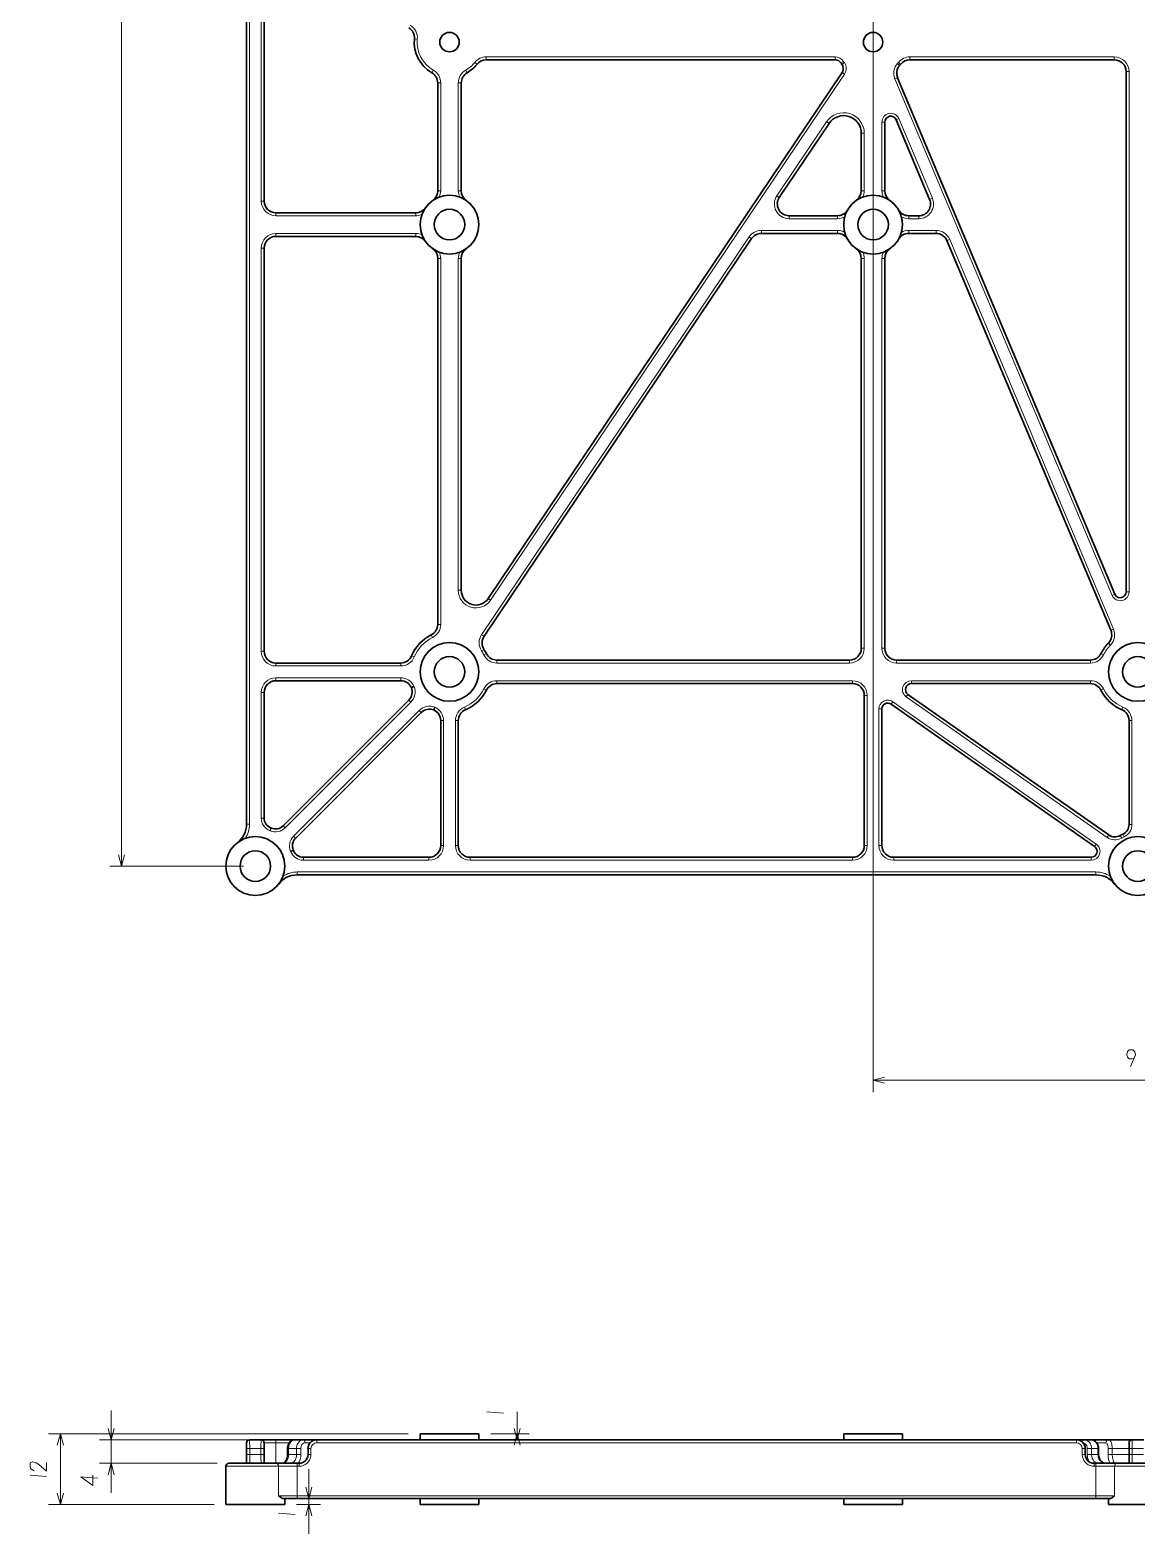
# Model space of a CAD drawing. Extents: x 297 to 1016, y 71 to 742.
# Drawn here: x 296.6 to 484.7, y 79.6 to 335.2 of the extents above; entities that cross this region are included whole.
import ezdxf

# ---------------------------------------------------------------- set-up
doc = ezdxf.new("R2010")
doc.units = 0

msp = doc.modelspace()

# ---------------------------------------------------------------- linework, layer by layer
at = {"color": 7, "lineweight": 13}
for p, q in [((312.11, 193.12), (312.11, 513.12)), ((439.85, 402.12), (439.85, 154.73)), ((333.85, 200.25), (333.85, 346)), ((335.85, 347.06), (335.85, 306.12)), ((433.4, 330.62), (374.1, 330.62)), ((480.85, 330.62), (446.1, 330.62)), ((374.84, 238.3), (435, 327.7)), ((483.35, 239.71), (483.35, 328.12)), ((443.56, 326.88), (480.47, 239.12)), ((338.35, 303.62), (362.11, 303.62)), ((362.11, 300.62), (338.35, 300.62)), ((418.78, 300.02), (373.31, 232.44)), ((480.72, 233.38), (452.87, 299.59)), ((335.85, 298.12), (335.85, 229.62)), ((366.35, 234.19), (366.35, 296.38)), ((369.35, 296.38), (369.35, 239.98)), ((438.35, 230.12), (438.35, 296.38)), ((441.35, 296.38), (441.35, 230.12)), ((375.91, 227.62), (435.85, 227.62)), ((443.85, 227.62), (476.79, 227.62)), ((338.35, 227.12), (359.56, 227.12)), ((359.56, 225.12), (338.35, 225.12)), ((335.85, 222.62), (335.85, 201.28)), ((436.35, 224.62), (375.91, 224.62)), ((476.79, 224.62), (446.35, 224.62)), ((339.91, 199.6), (361.28, 220.97)), ((438.85, 196.62), (438.85, 222.12)), ((440.85, 219.82), (440.85, 196.62)), ((477.78, 196.85), (443.21, 221.05)), ((445.49, 221.89), (479.64, 198)), ((362.7, 219.55), (341.33, 198.19)), ((366.85, 196.62), (366.85, 217.83)), ((368.85, 217.83), (368.85, 196.62)), ((332.85, 193.12), (310.11, 193.12)), ((477.73, 192.12), (341.98, 192.12)), ((343.01, 194.12), (364.35, 194.12)), ((371.35, 194.12), (436.35, 194.12)), ((443.35, 194.12), (476.92, 194.12)), ((439.85, 156.73), (529.85, 156.73)), ((360.85, 96.64), (299.71, 96.64)), ((343.3, 95.64), (308.36, 95.64)), ((474.4, 95.14), (345.3, 95.14)), ((327.85, 84.64), (299.71, 84.64)), ((341.98, 86.14), (477.73, 86.14))]:
    msp.add_line(p, q, dxfattribs=at)
at = {"color": 7, "lineweight": 35}
for p, q in [((333.35, 346), (333.35, 200.25)), ((336.35, 306.12), (336.35, 347.06)), ((374.1, 330.12), (433.4, 330.12)), ((446.1, 330.12), (480.85, 330.12)), ((434.58, 327.98), (374.43, 238.58)), ((482.85, 328.12), (482.85, 239.71)), ((480.93, 239.32), (444.02, 327.07)), ((362.11, 304.12), (338.35, 304.12)), ((338.35, 300.12), (362.11, 300.12)), ((373.73, 232.17), (419.2, 299.74)), ((452.41, 299.4), (480.25, 233.19)), ((336.35, 229.62), (336.35, 298.12)), ((365.85, 296.38), (365.85, 234.19)), ((369.85, 239.98), (369.85, 296.38)), ((437.85, 296.38), (437.85, 230.12)), ((441.85, 230.12), (441.85, 296.38)), ((359.56, 227.62), (338.35, 227.62)), ((435.85, 228.12), (375.91, 228.12)), ((476.79, 228.12), (443.85, 228.12)), ((336.35, 201.28), (336.35, 222.62)), ((338.35, 224.62), (359.56, 224.62)), ((375.91, 224.12), (436.35, 224.12)), ((446.35, 224.12), (476.79, 224.12)), ((360.93, 221.32), (339.56, 199.95)), ((438.35, 222.12), (438.35, 196.62)), ((441.35, 196.62), (441.35, 219.82)), ((442.93, 220.64), (477.49, 196.44)), ((479.92, 198.41), (445.78, 222.3)), ((341.68, 197.83), (363.05, 219.2)), ((366.35, 217.83), (366.35, 196.62)), ((369.35, 196.62), (369.35, 217.83)), ((364.35, 194.62), (343.01, 194.62)), ((436.35, 194.62), (371.35, 194.62)), ((476.92, 194.62), (443.35, 194.62)), ((341.98, 191.62), (477.73, 191.62)), ((345.3, 95.64), (474.4, 95.64)), ((477.73, 85.64), (341.98, 85.64))]:
    msp.add_line(p, q, dxfattribs=at)
at = {"color": 7, "lineweight": 13, "ltscale": 0.0125}
for p, q in [((361.88, 333.68), (362.38, 333.63)), ((372.54, 329.37), (372.15, 329.69)), ((374.1, 330.12), (374.1, 330.62)), ((433.4, 330.12), (433.4, 330.62)), ((434.4, 329.58), (434.82, 329.85)), ((444.54, 329.37), (444.15, 329.69)), ((446.1, 330.62), (446.1, 330.12)), ((480.85, 330.62), (480.85, 330.12)), ((364.85, 327.93), (365.1, 328.36)), ((370.85, 327.93), (370.6, 328.36)), ((434.58, 327.98), (435, 327.7)), ((444.36, 329.17), (443.99, 329.5)), ((483.35, 328.12), (482.85, 328.12)), ((365.85, 326.2), (366.35, 326.2)), ((369.85, 326.2), (369.35, 326.2)), ((444.02, 327.07), (443.56, 326.88)), ((431.95, 319.59), (432.36, 319.31)), ((441.35, 319.54), (441.85, 319.54)), ((444.23, 320.12), (443.77, 319.93)), ((438.35, 317.63), (437.85, 317.63)), ((365.85, 307.87), (366.35, 307.87)), ((369.85, 307.87), (369.35, 307.87)), ((423.49, 307.02), (423.91, 306.74)), ((438.35, 307.87), (437.85, 307.87)), ((441.35, 307.87), (441.85, 307.87)), ((336.35, 306.12), (335.85, 306.12)), ((338.35, 304.12), (338.35, 303.62)), ((362.11, 304.12), (362.11, 303.62)), ((449.92, 306.59), (449.46, 306.4)), ((425.57, 303.12), (425.57, 303.62)), ((433.79, 303.12), (433.79, 303.62)), ((445.91, 303.12), (445.91, 303.62)), ((447.62, 303.12), (447.62, 303.62)), ((338.35, 300.12), (338.35, 300.62)), ((362.11, 300.12), (362.11, 300.62)), ((420.86, 300.62), (420.86, 301.12)), ((433.79, 300.62), (433.79, 301.12)), ((445.91, 301.12), (445.91, 300.62)), ((450.56, 301.12), (450.56, 300.62)), ((452.87, 299.59), (452.41, 299.4)), ((336.35, 298.12), (335.85, 298.12)), ((365.85, 296.38), (366.35, 296.38)), ((369.85, 296.38), (369.35, 296.38)), ((437.85, 296.38), (438.35, 296.38)), ((441.35, 296.38), (441.85, 296.38)), ((369.85, 239.98), (369.35, 239.98)), ((480.93, 239.32), (480.47, 239.12)), ((483.35, 239.71), (482.85, 239.71)), ((365.85, 234.19), (366.35, 234.19)), ((480.72, 233.38), (480.25, 233.19)), ((364.74, 232.39), (364.96, 231.95)), ((373.73, 232.17), (373.31, 232.44)), ((437.85, 230.12), (438.35, 230.12)), ((441.35, 230.12), (441.85, 230.12)), ((480.2, 230.66), (479.84, 231.01)), ((336.35, 229.62), (335.85, 229.62)), ((338.35, 227.62), (338.35, 227.12)), ((359.56, 227.62), (359.56, 227.12)), ((375.91, 228.12), (375.91, 227.62)), ((435.85, 228.12), (435.85, 227.62)), ((443.85, 227.62), (443.85, 228.12)), ((476.79, 227.62), (476.79, 228.12)), ((479.03, 229.01), (478.58, 229.23)), ((338.35, 225.12), (338.35, 224.62)), ((359.56, 225.12), (359.56, 224.62)), ((335.85, 222.62), (336.35, 222.62)), ((375.91, 224.12), (375.91, 224.62)), ((436.35, 224.12), (436.35, 224.62)), ((446.35, 224.12), (446.35, 224.62)), ((476.79, 224.12), (476.79, 224.62)), ((478.58, 223.01), (479.03, 223.23)), ((360.93, 221.32), (361.28, 220.97)), ((370.57, 219.67), (370.38, 220.14)), ((438.35, 222.12), (438.85, 222.12)), ((440.85, 219.82), (441.35, 219.82)), ((442.93, 220.64), (443.21, 221.05)), ((445.49, 221.89), (445.78, 222.3)), ((482.13, 219.67), (482.32, 220.14)), ((362.7, 219.55), (363.05, 219.2)), ((366.35, 217.83), (366.85, 217.83)), ((368.85, 217.83), (369.35, 217.83)), ((483.35, 217.83), (483.85, 217.83)), ((333.85, 200.25), (333.35, 200.25)), ((335.85, 201.28), (336.35, 201.28)), ((337.48, 199.61), (337.29, 199.15)), ((337.58, 199.57), (337.39, 199.11)), ((339.56, 199.95), (339.91, 199.6)), ((483.85, 200.19), (483.35, 200.19)), ((341.33, 198.19), (341.68, 197.83)), ((477.49, 196.44), (477.78, 196.85)), ((479.64, 198), (479.92, 198.41)), ((482.1, 197.89), (481.85, 198.32)), ((482.52, 198.11), (482.31, 198.56)), ((340.84, 195.66), (341.3, 195.86)), ((340.88, 195.56), (341.34, 195.75)), ((343.01, 194.12), (343.01, 194.62)), ((364.35, 194.62), (364.35, 194.12)), ((366.35, 196.62), (366.85, 196.62)), ((368.85, 196.62), (369.35, 196.62)), ((371.35, 194.12), (371.35, 194.62)), ((436.35, 194.12), (436.35, 194.62)), ((438.85, 196.62), (438.35, 196.62)), ((440.85, 196.62), (441.35, 196.62)), ((443.35, 194.12), (443.35, 194.62)), ((476.92, 194.62), (476.92, 194.12)), ((341.98, 191.62), (341.98, 192.12)), ((477.73, 191.62), (477.73, 192.12)), ((338.35, 95.14), (338.35, 95.64)), ((345.3, 95.64), (345.3, 95.14)), ((474.4, 95.14), (474.4, 95.64)), ((343.8, 94.14), (344.3, 94.14)), ((343.8, 93.14), (344.3, 93.14)), ((475.9, 94.14), (475.4, 94.14)), ((475.9, 93.14), (475.4, 93.14)), ((341.98, 91.64), (341.98, 91.14)), ((342.28, 91.14), (342.28, 91.64)), ((477.42, 91.14), (477.42, 91.64)), ((477.73, 91.64), (477.73, 91.14)), ((341.98, 86.14), (341.98, 85.64)), ((477.73, 86.14), (477.73, 85.64))]:
    msp.add_line(p, q, dxfattribs=at)
at = {"color": 7, "lineweight": 13, "ltscale": 0.012499}
for p, q in [((434.56, 329.35), (434.97, 329.64)), ((419.2, 299.74), (418.78, 300.02)), ((373.71, 229.95), (373.29, 229.68))]:
    msp.add_line(p, q, dxfattribs=at)
at = {"color": 7, "lineweight": 35, "ltscale": 0.458181}
for p, q in [((365.85, 326.2), (365.85, 307.87)), ((369.85, 307.87), (369.85, 326.2))]:
    msp.add_line(p, q, dxfattribs=at)
at = {"color": 7, "lineweight": 13, "ltscale": 0.458181}
for p, q in [((366.35, 307.87), (366.35, 326.2)), ((369.35, 326.2), (369.35, 307.87))]:
    msp.add_line(p, q, dxfattribs=at)
at = {"color": 7, "lineweight": 13, "ltscale": 0.378685}
msp.add_line((431.95, 319.59), (423.49, 307.02), dxfattribs=at)
at = {"color": 7, "lineweight": 13, "ltscale": 0.291833}
msp.add_line((441.35, 319.54), (441.35, 307.87), dxfattribs=at)
at = {"color": 7, "lineweight": 35, "ltscale": 0.291833}
msp.add_line((441.85, 307.87), (441.85, 319.54), dxfattribs=at)
at = {"color": 7, "lineweight": 35, "ltscale": 0.366953}
msp.add_line((443.77, 319.93), (449.46, 306.4), dxfattribs=at)
at = {"color": 7, "lineweight": 13, "ltscale": 0.366953}
msp.add_line((449.92, 306.59), (444.23, 320.12), dxfattribs=at)
at = {"color": 7, "lineweight": 35, "ltscale": 0.378685}
msp.add_line((423.91, 306.74), (432.36, 319.31), dxfattribs=at)
at = {"color": 7, "lineweight": 35, "ltscale": 0.244108}
msp.add_line((437.85, 317.63), (437.85, 307.87), dxfattribs=at)
at = {"color": 7, "lineweight": 13, "ltscale": 0.244108}
msp.add_line((438.35, 307.87), (438.35, 317.63), dxfattribs=at)
at = {"color": 7, "lineweight": 35, "ltscale": 0.000517273}
for p, q in [((365.85, 311.51), (365.85, 311.53)), ((437.85, 311.51), (437.85, 311.53)), ((358.47, 300.12), (358.44, 300.12)), ((365.85, 235.51), (365.85, 235.53)), ((475.47, 224.12), (475.44, 224.12))]:
    msp.add_line(p, q, dxfattribs=at)
at = {"color": 7, "lineweight": 35, "ltscale": 0.000259401}
for p, q in [((365.85, 311.5), (365.85, 311.51)), ((437.85, 311.5), (437.85, 311.51)), ((358.47, 300.12), (358.46, 300.12)), ((365.85, 235.5), (365.85, 235.51)), ((377.23, 224.12), (377.24, 224.12)), ((475.47, 224.12), (475.46, 224.12))]:
    msp.add_line(p, q, dxfattribs=at)
at = {"color": 7, "lineweight": 35, "ltscale": 0.205598}
msp.add_line((433.79, 303.62), (425.57, 303.62), dxfattribs=at)
at = {"color": 7, "lineweight": 13, "ltscale": 0.205598}
msp.add_line((425.57, 303.12), (433.79, 303.12), dxfattribs=at)
at = {"color": 7, "lineweight": 35, "ltscale": 0.042658}
msp.add_line((447.62, 303.62), (445.91, 303.62), dxfattribs=at)
at = {"color": 7, "lineweight": 13, "ltscale": 0.042658}
msp.add_line((445.91, 303.12), (447.62, 303.12), dxfattribs=at)
at = {"color": 7, "lineweight": 13, "ltscale": 0.323354}
msp.add_line((433.79, 301.12), (420.86, 301.12), dxfattribs=at)
at = {"color": 7, "lineweight": 35, "ltscale": 0.323354}
msp.add_line((420.86, 300.62), (433.79, 300.62), dxfattribs=at)
at = {"color": 7, "lineweight": 35, "ltscale": 0.000551605}
for p, q in [((430.38, 300.62), (430.4, 300.62)), ((483.35, 202.6), (483.35, 202.57)), ((475.38, 191.62), (475.4, 191.62))]:
    msp.add_line(p, q, dxfattribs=at)
at = {"color": 7, "lineweight": 13, "ltscale": 0.116257}
msp.add_line((450.56, 301.12), (445.91, 301.12), dxfattribs=at)
at = {"color": 7, "lineweight": 35, "ltscale": 0.116257}
msp.add_line((445.91, 300.62), (450.56, 300.62), dxfattribs=at)
at = {"color": 7, "lineweight": 35, "ltscale": 0.000543213}
for p, q in [((449.32, 300.62), (449.3, 300.62)), ((344.32, 191.62), (344.3, 191.62))]:
    msp.add_line(p, q, dxfattribs=at)
at = {"color": 7, "lineweight": 35, "ltscale": 0.000260163}
for p, q in [((365.85, 292.74), (365.85, 292.73)), ((437.85, 292.74), (437.85, 292.73))]:
    msp.add_line(p, q, dxfattribs=at)
at = {"color": 7, "lineweight": 35, "ltscale": 0.000514221}
for p, q in [((365.85, 292.74), (365.85, 292.72)), ((437.85, 292.74), (437.85, 292.72)), ((377.24, 224.12), (377.26, 224.12))]:
    msp.add_line(p, q, dxfattribs=at)
at = {"color": 7, "lineweight": 13, "ltscale": 0.012501}
for p, q in [((374.43, 238.58), (374.84, 238.3)), ((361.4, 228.85), (361.86, 228.65)), ((374.12, 229.23), (373.67, 229.01)), ((374.12, 223.01), (373.67, 223.23))]:
    msp.add_line(p, q, dxfattribs=at)
at = {"color": 7, "lineweight": 35, "ltscale": 0.000562818}
msp.add_line((479.8, 234.27), (479.81, 234.25), dxfattribs=at)
at = {"color": 7, "lineweight": 35, "ltscale": 0.000550842}
msp.add_line((358.38, 224.62), (358.4, 224.62), dxfattribs=at)
at = {"color": 7, "lineweight": 35, "ltscale": 0.012504}
msp.add_line((361.38, 223.44), (361.85, 223.64), dxfattribs=at)
at = {"color": 7, "lineweight": 35, "ltscale": 0.000529499}
msp.add_line((360.09, 220.49), (360.11, 220.5), dxfattribs=at)
at = {"color": 7, "lineweight": 35, "ltscale": 4.82902e-05}
msp.add_line((360.15, 220.54), (360.15, 220.54), dxfattribs=at)
at = {"color": 7, "lineweight": 35, "ltscale": 0.012505}
msp.add_line((365.36, 220.12), (365.17, 219.66), dxfattribs=at)
at = {"color": 7, "lineweight": 35, "ltscale": 0.000136758}
msp.add_line((362.23, 218.38), (362.22, 218.38), dxfattribs=at)
at = {"color": 7, "lineweight": 35, "ltscale": 0.441022}
msp.add_line((483.35, 217.83), (483.35, 200.19), dxfattribs=at)
at = {"color": 7, "lineweight": 13, "ltscale": 0.441022}
msp.add_line((483.85, 200.19), (483.85, 217.83), dxfattribs=at)
at = {"color": 7, "lineweight": 35, "ltscale": 0.000503922}
msp.add_line((366.35, 216.67), (366.35, 216.65), dxfattribs=at)
at = {"color": 7, "lineweight": 35, "ltscale": 8.28352e-05}
msp.add_line((483.35, 216.73), (483.35, 216.73), dxfattribs=at)
at = {"color": 7, "lineweight": 35, "ltscale": 0.000543594}
msp.add_line((483.35, 216.65), (483.35, 216.67), dxfattribs=at)
at = {"color": 7, "lineweight": 35, "ltscale": 0.000506973}
msp.add_line((333.35, 202.58), (333.35, 202.6), dxfattribs=at)
at = {"color": 7, "lineweight": 35, "ltscale": 0.000268937}
msp.add_line((333.35, 202.57), (333.35, 202.58), dxfattribs=at)
at = {"color": 7, "lineweight": 35, "ltscale": 0.000577513}
msp.add_line((340.49, 200.88), (340.47, 200.87), dxfattribs=at)
at = {"color": 7, "lineweight": 35, "ltscale": 0.000104121}
msp.add_line((342.6, 198.75), (342.6, 198.75), dxfattribs=at)
at = {"color": 7, "lineweight": 35, "ltscale": 0.000506707}
msp.add_line((476.25, 197.32), (476.23, 197.33), dxfattribs=at)
at = {"color": 7, "lineweight": 35, "ltscale": 0.000271761}
msp.add_line((476.25, 197.31), (476.24, 197.32), dxfattribs=at)
at = {"color": 7, "lineweight": 13, "ltscale": 0.35}
msp.add_line((310.36, 86.64), (310.36, 100.64), dxfattribs=at)
at = {"color": 7, "lineweight": 13, "ltscale": 0.118453}
msp.add_line((379.37, 95.64), (379.37, 100.38), dxfattribs=at)
at = {"color": 7, "lineweight": 13, "ltscale": 0.3}
msp.add_line((301.71, 84.64), (301.71, 96.64), dxfattribs=at)
at = {"color": 7, "lineweight": 35, "ltscale": 0.024374}
for p, q in [((333.35, 94.14), (333.35, 95.12)), ((336.35, 95.12), (336.35, 94.14))]:
    msp.add_line(p, q, dxfattribs=at)
at = {"color": 7, "lineweight": 35, "ltscale": 0.05}
for p, q in [((333.85, 95.64), (335.85, 95.64)), ((483.85, 95.64), (485.85, 95.64))]:
    msp.add_line(p, q, dxfattribs=at)
at = {"color": 7, "lineweight": 35, "ltscale": 0.062453}
msp.add_line((335.85, 95.64), (338.35, 95.64), dxfattribs=at)
at = {"color": 7, "lineweight": 13, "ltscale": 0.05}
msp.add_line((338.35, 95.14), (336.35, 95.14), dxfattribs=at)
at = {"color": 7, "lineweight": 35, "ltscale": 0.07936}
msp.add_line((338.35, 95.64), (341.53, 95.64), dxfattribs=at)
at = {"color": 7, "lineweight": 13, "ltscale": 0.056897}
msp.add_line((340.63, 95.14), (338.35, 95.14), dxfattribs=at)
at = {"color": 7, "lineweight": 13, "ltscale": 0.0875}
msp.add_line((338.35, 95.14), (338.35, 91.64), dxfattribs=at)
at = {"color": 7, "lineweight": 35, "ltscale": 0.035356}
msp.add_line((341.54, 95.64), (342.95, 95.64), dxfattribs=at)
at = {"color": 7, "lineweight": 35, "ltscale": 0.058717}
msp.add_line((342.95, 95.64), (345.3, 95.64), dxfattribs=at)
at = {"color": 7, "lineweight": 35, "ltscale": 0.00013504}
msp.add_line((342.95, 95.64), (342.95, 95.64), dxfattribs=at)
at = {"color": 7, "lineweight": 13, "ltscale": 0.021972}
msp.add_line((344.18, 95.14), (343.3, 95.14), dxfattribs=at)
at = {"color": 7, "lineweight": 35, "ltscale": 0.25}
for p, q in [((362.85, 96.64), (372.85, 96.64)), ((434.85, 96.64), (444.85, 96.64)), ((329.85, 84.64), (339.85, 84.64)), ((362.85, 84.64), (372.85, 84.64)), ((434.85, 84.64), (444.85, 84.64)), ((479.85, 84.64), (489.85, 84.64))]:
    msp.add_line(p, q, dxfattribs=at)
at = {"color": 7, "lineweight": 35, "ltscale": 0.025}
for p, q in [((362.85, 96.64), (362.85, 95.64)), ((362.85, 96.64), (362.85, 95.64)), ((372.85, 96.64), (372.85, 95.64)), ((434.85, 96.64), (434.85, 95.64)), ((434.85, 96.64), (434.85, 95.64)), ((444.85, 96.64), (444.85, 95.64)), ((333.35, 93.14), (333.35, 94.14)), ((336.35, 94.14), (336.35, 93.14)), ((340.32, 94.14), (340.32, 93.14)), ((343.8, 94.14), (343.8, 93.14)), ((343.8, 94.14), (343.8, 93.14)), ((475.9, 94.14), (475.9, 93.14)), ((478.19, 94.14), (478.19, 93.14)), ((483.35, 93.14), (483.35, 94.14)), ((339.85, 84.64), (339.85, 85.64)), ((362.85, 84.64), (362.85, 85.64)), ((362.85, 84.64), (362.85, 85.64)), ((362.85, 84.64), (362.85, 85.64)), ((362.85, 84.64), (362.85, 85.64)), ((372.85, 84.64), (372.85, 85.64)), ((434.85, 84.64), (434.85, 85.64)), ((434.85, 84.64), (434.85, 85.64)), ((444.85, 84.64), (444.85, 85.64)), ((479.85, 84.64), (479.85, 85.64)), ((479.85, 84.64), (479.85, 85.64)), ((479.85, 84.64), (479.85, 85.64)), ((479.85, 84.64), (479.85, 85.64))]:
    msp.add_line(p, q, dxfattribs=at)
at = {"color": 7, "lineweight": 13, "ltscale": 0.162996}
msp.add_line((374.85, 96.64), (381.37, 96.64), dxfattribs=at)
at = {"color": 7, "lineweight": 35, "ltscale": 0.032655}
msp.add_line((474.41, 95.64), (475.72, 95.64), dxfattribs=at)
at = {"color": 7, "lineweight": 35, "ltscale": 0.028673}
msp.add_line((475.72, 95.64), (476.86, 95.64), dxfattribs=at)
at = {"color": 7, "lineweight": 35, "ltscale": 0.075185}
msp.add_line((476.87, 95.64), (479.88, 95.64), dxfattribs=at)
at = {"color": 7, "lineweight": 13, "ltscale": 0.039155}
msp.add_line((479.42, 95.14), (477.85, 95.14), dxfattribs=at)
at = {"color": 7, "lineweight": 35, "ltscale": 0.000148774}
msp.add_line((479.88, 95.64), (479.87, 95.64), dxfattribs=at)
at = {"color": 7, "lineweight": 35, "ltscale": 0.099259}
msp.add_line((479.88, 95.64), (483.85, 95.64), dxfattribs=at)
at = {"color": 7, "lineweight": 35, "ltscale": 0.024359}
msp.add_line((483.35, 94.14), (483.35, 95.12), dxfattribs=at)
at = {"color": 7, "lineweight": 13, "ltscale": 0.013816}
for p, q in [((333.9, 94.14), (333.35, 94.14)), ((333.9, 93.14), (333.35, 93.14)), ((336.35, 94.14), (335.8, 94.14)), ((336.35, 93.14), (335.8, 93.14)), ((483.35, 94.14), (483.9, 94.14)), ((483.35, 93.14), (483.9, 93.14))]:
    msp.add_line(p, q, dxfattribs=at)
at = {"color": 7, "lineweight": 35, "ltscale": 0.0375}
for p, q in [((333.35, 91.64), (333.35, 93.14)), ((336.35, 93.14), (336.35, 91.64)), ((483.35, 91.64), (483.35, 93.14))]:
    msp.add_line(p, q, dxfattribs=at)
at = {"color": 7, "lineweight": 13, "ltscale": 0.025}
for p, q in [((333.9, 94.14), (333.9, 93.14)), ((335.8, 93.14), (335.8, 94.14)), ((340.51, 94.14), (340.51, 93.14)), ((341.85, 93.14), (341.85, 94.14)), ((342.59, 94.14), (342.59, 93.14)), ((344.3, 94.14), (344.3, 93.14)), ((475.4, 93.14), (475.4, 94.14)), ((476.25, 93.14), (476.25, 94.14)), ((476.98, 94.14), (476.98, 93.14)), ((478.06, 93.14), (478.06, 94.14)), ((479.81, 93.14), (479.81, 94.14)), ((480.51, 94.14), (480.51, 93.14)), ((483.9, 94.14), (483.9, 93.14))]:
    msp.add_line(p, q, dxfattribs=at)
at = {"color": 7, "lineweight": 13, "ltscale": 0.047368}
for p, q in [((335.8, 94.14), (333.9, 94.14)), ((333.9, 93.14), (335.8, 93.14)), ((485.8, 94.14), (483.9, 94.14)), ((483.9, 93.14), (485.8, 93.14))]:
    msp.add_line(p, q, dxfattribs=at)
at = {"color": 7, "lineweight": 13, "ltscale": 0.004641}
for p, q in [((340.51, 94.14), (340.32, 94.14)), ((340.51, 93.14), (340.32, 93.14))]:
    msp.add_line(p, q, dxfattribs=at)
at = {"color": 7, "lineweight": 13, "ltscale": 0.033495}
for p, q in [((341.85, 94.14), (340.51, 94.14)), ((340.51, 93.14), (341.85, 93.14))]:
    msp.add_line(p, q, dxfattribs=at)
at = {"color": 7, "lineweight": 13, "ltscale": 0.018559}
for p, q in [((342.59, 94.14), (341.85, 94.14)), ((342.59, 93.14), (341.85, 93.14))]:
    msp.add_line(p, q, dxfattribs=at)
at = {"color": 7, "lineweight": 35, "ltscale": 0.001535}
msp.add_line((476.02, 92.58), (476.04, 92.52), dxfattribs=at)
at = {"color": 7, "lineweight": 13, "ltscale": 0.018107}
for p, q in [((476.98, 94.14), (476.25, 94.14)), ((476.98, 93.14), (476.25, 93.14))]:
    msp.add_line(p, q, dxfattribs=at)
at = {"color": 7, "lineweight": 13, "ltscale": 0.027164}
for p, q in [((478.06, 94.14), (476.98, 94.14)), ((476.98, 93.14), (478.06, 93.14))]:
    msp.add_line(p, q, dxfattribs=at)
at = {"color": 7, "lineweight": 13, "ltscale": 0.003071}
for p, q in [((478.19, 94.14), (478.06, 94.14)), ((478.19, 93.14), (478.06, 93.14))]:
    msp.add_line(p, q, dxfattribs=at)
at = {"color": 7, "lineweight": 13, "ltscale": 0.017554}
for p, q in [((480.51, 94.14), (479.81, 94.14)), ((480.51, 93.14), (479.81, 93.14))]:
    msp.add_line(p, q, dxfattribs=at)
at = {"color": 7, "lineweight": 13, "ltscale": 0.071074}
for p, q in [((483.35, 94.14), (480.51, 94.14)), ((480.51, 93.14), (483.35, 93.14))]:
    msp.add_line(p, q, dxfattribs=at)
at = {"color": 7, "lineweight": 13, "ltscale": 0.49972}
msp.add_line((328.35, 91.64), (308.36, 91.64), dxfattribs=at)
at = {"color": 7, "lineweight": 13, "ltscale": 0.223943}
msp.add_line((329.85, 91.14), (338.81, 91.14), dxfattribs=at)
at = {"color": 7, "lineweight": 35, "ltscale": 0.1625}
msp.add_line((329.85, 84.64), (329.85, 91.14), dxfattribs=at)
msp.add_line((329.85, 84.64), (329.85, 91.14), dxfattribs=at)
msp.add_line((329.85, 84.64), (329.85, 91.14), dxfattribs=at)
at = {"color": 7, "lineweight": 35, "ltscale": 0.201549}
msp.add_line((338.41, 91.64), (330.35, 91.64), dxfattribs=at)
at = {"color": 7, "lineweight": 35, "ltscale": 0.089049}
for p, q in [((338.41, 91.64), (341.98, 91.64)), ((477.73, 91.64), (481.29, 91.64))]:
    msp.add_line(p, q, dxfattribs=at)
at = {"color": 7, "lineweight": 13, "ltscale": 0.125}
for p, q in [((338.81, 86.14), (338.81, 91.14)), ((341.98, 91.14), (341.98, 86.14)), ((477.73, 86.14), (477.73, 91.14)), ((480.89, 91.14), (480.89, 86.14))]:
    msp.add_line(p, q, dxfattribs=at)
at = {"color": 7, "lineweight": 13, "ltscale": 0.079154}
for p, q in [((341.98, 91.14), (338.81, 91.14)), ((480.89, 91.14), (477.73, 91.14)), ((338.81, 86.14), (341.98, 86.14)), ((477.73, 86.14), (480.89, 86.14))]:
    msp.add_line(p, q, dxfattribs=at)
at = {"color": 7, "lineweight": 35, "ltscale": 0.007728}
msp.add_line((341.98, 91.64), (342.28, 91.64), dxfattribs=at)
at = {"color": 7, "lineweight": 13, "ltscale": 0.007728}
msp.add_line((342.28, 91.14), (341.98, 91.14), dxfattribs=at)
at = {"color": 7, "lineweight": 13, "ltscale": 0.275}
msp.add_line((343.95, 79.64), (343.95, 90.64), dxfattribs=at)
at = {"color": 7, "lineweight": 35, "ltscale": 0.007729}
msp.add_line((477.42, 91.64), (477.73, 91.64), dxfattribs=at)
at = {"color": 7, "lineweight": 13, "ltscale": 0.007729}
msp.add_line((477.73, 91.14), (477.42, 91.14), dxfattribs=at)
at = {"color": 7, "lineweight": 13, "ltscale": 0.197887}
msp.add_line((480.89, 91.14), (488.81, 91.14), dxfattribs=at)
at = {"color": 7, "lineweight": 35, "ltscale": 0.178098}
msp.add_line((488.41, 91.64), (481.29, 91.64), dxfattribs=at)
at = {"color": 7, "lineweight": 35, "ltscale": 0.06063}
for p, q in [((341.98, 85.64), (339.55, 85.64)), ((480.15, 85.64), (477.73, 85.64))]:
    msp.add_line(p, q, dxfattribs=at)
at = {"color": 7, "lineweight": 13, "ltscale": 0.102391}
msp.add_line((341.85, 84.64), (345.95, 84.64), dxfattribs=at)
at = {"color": 7, "lineweight": 13}
for points in [[(311.59, 195.06), (312.11, 193.12), (312.63, 195.06)], [(484.22, 160.51), (483.84, 160.37), (483.35, 160.37), (483.07, 160.65), (482.96, 161.11), (483.1, 161.63), (483.38, 161.88), (484.01, 161.88), (484.36, 161.56), (484.43, 161.04), (483.59, 159.08)], [(441.78, 157.24), (439.85, 156.73), (441.78, 156.21)], [(374.22, 100.38), (375.62, 100.28), (377.02, 100.17)], [(309.85, 97.58), (310.36, 95.64), (310.88, 97.58)], [(378.85, 97.58), (379.37, 95.64), (379.89, 97.58)], [(302.23, 94.71), (301.71, 96.64), (301.19, 94.71)], [(333.85, 95.64), (333.85, 95.64), (333.85, 95.64), (333.86, 95.64), (333.87, 95.59), (333.88, 95.4), (333.9, 94.14)], [(335.8, 94.14), (335.81, 94.81), (335.82, 95.37), (335.84, 95.6), (335.85, 95.63), (335.85, 95.64), (335.85, 95.64), (335.85, 95.64), (335.85, 95.64)], [(341.54, 95.64), (341.32, 95.61), (341.12, 95.51), (340.93, 95.36), (340.75, 95.12), (340.62, 94.83), (340.56, 94.61), (340.52, 94.38), (340.51, 94.14)], [(341.85, 94.14), (341.86, 94.38), (341.9, 94.61), (341.97, 94.83), (342.06, 95.03), (342.22, 95.26), (342.4, 95.45), (342.62, 95.57), (342.78, 95.63), (342.95, 95.64)], [(343.3, 95.14), (343.13, 95.11), (342.97, 95.03), (342.83, 94.89), (342.72, 94.71), (342.64, 94.49), (342.6, 94.26), (342.59, 94.14)], [(379.89, 94.71), (379.37, 96.64), (378.85, 94.71)], [(476.25, 94.14), (476.23, 94.38), (476.16, 94.61), (476.04, 94.81), (475.89, 94.97), (475.72, 95.08), (475.53, 95.14)], [(475.72, 95.64), (475.92, 95.62), (476.12, 95.57), (476.3, 95.47), (476.45, 95.36), (476.58, 95.23), (476.72, 95.05), (476.86, 94.77), (476.95, 94.46), (476.98, 94.14)], [(478.06, 94.14), (478.04, 94.44), (477.97, 94.72), (477.86, 94.98), (477.71, 95.21), (477.56, 95.36), (477.4, 95.49), (477.23, 95.57), (477.04, 95.63), (476.86, 95.64)], [(479.81, 94.14), (479.8, 94.38), (479.76, 94.61), (479.71, 94.81), (479.64, 94.97), (479.55, 95.08), (479.46, 95.14), (479.42, 95.14)], [(479.88, 95.64), (480.01, 95.61), (480.14, 95.51), (480.25, 95.36), (480.36, 95.12), (480.44, 94.83), (480.5, 94.39), (480.51, 94.14)], [(483.85, 95.64), (483.85, 95.64), (483.85, 95.64), (483.86, 95.63), (483.86, 95.61), (483.88, 95.4), (483.9, 94.69), (483.9, 94.14)], [(333.9, 93.14), (333.9, 92.27), (333.89, 91.92), (333.87, 91.69), (333.86, 91.66), (333.86, 91.65), (333.85, 91.65), (333.85, 91.64), (333.85, 91.64)], [(335.83, 91.74), (335.82, 91.92), (335.8, 92.44), (335.8, 93.14)], [(340.51, 93.14), (340.49, 92.85), (340.42, 92.56), (340.32, 92.29), (340.18, 92.07), (340, 91.88), (339.8, 91.74)], [(341.19, 91.74), (341.3, 91.82), (341.41, 91.92), (341.59, 92.16), (341.73, 92.44), (341.82, 92.78), (341.85, 93.14)], [(342.59, 93.14), (342.57, 92.8), (342.51, 92.47), (342.41, 92.16), (342.28, 91.89), (342.11, 91.64)], [(344.3, 93.14), (344.27, 92.8), (344.18, 92.47), (344.04, 92.15), (343.84, 91.87), (343.6, 91.62), (343.31, 91.42), (343, 91.27), (342.67, 91.18), (342.28, 91.14)], [(477.42, 91.14), (477.07, 91.17), (476.74, 91.26), (476.42, 91.41), (476.13, 91.6), (475.89, 91.85), (475.68, 92.13), (475.53, 92.44), (475.44, 92.77), (475.4, 93.14)], [(476.64, 91.86), (476.45, 92.2), (476.32, 92.58), (476.27, 92.86), (476.25, 93.14)], [(476.98, 93.14), (477.01, 92.82), (477.09, 92.5), (477.24, 92.22), (477.38, 92.03), (477.55, 91.87), (477.75, 91.75), (477.89, 91.69)], [(479.34, 91.64), (479.14, 91.66), (478.94, 91.72), (478.76, 91.81), (478.59, 91.93), (478.39, 92.14), (478.23, 92.39), (478.13, 92.68), (478.08, 92.91), (478.06, 93.14)], [(480.07, 91.64), (479.95, 91.99), (479.88, 92.29), (479.83, 92.71), (479.81, 93.14)], [(480.51, 93.14), (480.54, 92.65), (480.58, 92.41), (480.63, 92.2), (480.72, 91.97), (480.82, 91.79)], [(483.9, 93.14), (483.89, 92.07), (483.87, 91.74), (483.86, 91.66), (483.86, 91.65), (483.85, 91.65), (483.85, 91.64), (483.85, 91.64)], [(299.36, 91.8), (299.36, 90.33), (298.03, 91.45), (297.61, 91.73), (297.01, 91.87), (296.66, 91.8), (296.56, 91.62), (296.56, 91.03), (296.7, 90.71), (297.26, 90.36)], [(296.56, 89.63), (297.96, 89.52), (299.36, 89.42)], [(308.01, 89.09), (306.44, 89.23), (305.21, 89.33), (307.24, 87.86), (307.24, 89.61)], [(310.88, 89.71), (310.36, 91.64), (309.85, 89.71)], [(335.96, 91.64), (335.89, 91.66), (335.84, 91.71), (335.83, 91.74)], [(339.8, 91.74), (339.65, 91.68), (339.48, 91.65), (339.31, 91.64)], [(340.89, 91.64), (341.02, 91.67), (341.19, 91.74)], [(480.82, 91.79), (480.91, 91.67), (480.92, 91.65), (480.92, 91.65), (480.92, 91.65), (480.91, 91.64), (480.91, 91.64)], [(343.43, 87.58), (343.95, 85.64), (344.46, 87.58)], [(301.19, 86.58), (301.71, 84.64), (302.23, 86.58)], [(344.46, 82.71), (343.95, 84.64), (343.43, 82.71)], [(338.8, 83.15), (340.2, 83.04), (341.6, 82.94)]]:
    msp.add_lwpolyline(points, dxfattribs=at)
at = {"color": 7, "lineweight": 35}
for points in [[(341.53, 95.64), (341.3, 95.62), (341.04, 95.51), (340.84, 95.38), (340.64, 95.16), (340.48, 94.88), (340.38, 94.58), (340.33, 94.22), (340.32, 94.14)], [(476.86, 95.64), (477.13, 95.61), (477.39, 95.52), (477.65, 95.35), (477.83, 95.16), (478, 94.91), (478.1, 94.67), (478.17, 94.38), (478.19, 94.14)], [(340.32, 93.14), (340.29, 92.75), (340.19, 92.39), (340.05, 92.09), (339.89, 91.89), (339.74, 91.76), (339.68, 91.72)], [(342.28, 91.64), (342.62, 91.68), (342.94, 91.79), (343.23, 91.97), (343.47, 92.21), (343.65, 92.49), (343.76, 92.81), (343.8, 93.14)], [(475.9, 93.14), (475.94, 92.81), (476.05, 92.49), (476.23, 92.21), (476.47, 91.97), (476.76, 91.79), (477.08, 91.68), (477.42, 91.64)], [(478.19, 93.14), (478.22, 92.79), (478.32, 92.46), (478.47, 92.17), (478.66, 91.94), (478.87, 91.77), (479.1, 91.68), (479.33, 91.64)], [(339.32, 91.64), (339.52, 91.66), (339.68, 91.72)], [(339.55, 85.64), (339.5, 85.65), (339.41, 85.69), (339.3, 85.76), (339.07, 85.94), (338.81, 86.14)], [(480.89, 86.14), (480.64, 85.94), (480.41, 85.76), (480.29, 85.69), (480.23, 85.66), (480.15, 85.64)]]:
    msp.add_lwpolyline(points, dxfattribs=at)
for centre, radius in [((367.85, 333.12), 1.65), ((439.85, 333.12), 1.65), ((367.85, 302.12), 5), ((439.85, 302.12), 5), ((367.85, 302.12), 2.6), ((439.85, 302.12), 2.6), ((367.85, 226.12), 5), ((484.85, 226.12), 5), ((367.85, 226.12), 2.6), ((484.85, 226.12), 2.6), ((334.85, 193.12), 5), ((484.85, 193.12), 5), ((334.85, 193.12), 2.6), ((484.85, 193.12), 2.6)]:
    msp.add_circle(centre, radius, dxfattribs=at)
for centre, radius, start, end in [((359.89, 333.86), 2, 354.7261, 58.7816), ((367.85, 333.12), 6, 174.7261, 240), ((374.1, 328.12), 2, 90, 141.3178), ((433.4, 328.92), 1.2, 33.0557, 90), ((446.1, 328.12), 2, 90, 141.3178), ((480.85, 328.12), 2, 0, 90), ((363.85, 326.2), 2, 0, 60), ((371.85, 326.2), 2, 120, 180), ((367.85, 333.12), 6, 300, 321.3178), ((439.85, 333.12), 6.5, 213.0557, 215.5365), ((433.59, 328.65), 1.2, 326.0635, 35.5365), ((445.87, 327.85), 2, 138.7542, 202.8097), ((439.85, 333.12), 6, 318.7542, 321.3178), ((434.85, 317.63), 3, 0, 146.0635), ((442.85, 319.54), 1, 22.8097, 180), ((363.85, 307.87), 2, 304.8499, 360), ((371.85, 307.87), 2, 180, 235.1501), ((425.57, 305.62), 2, 146.0635, 270), ((435.85, 307.87), 2, 304.8499, 360), ((443.85, 307.87), 2, 180, 235.1501), ((338.35, 306.12), 2, 180, 270), ((362.11, 306.12), 2, 270, 325.1501), ((433.79, 305.62), 2, 270, 330), ((445.91, 305.62), 2, 210, 270), ((447.62, 305.62), 2, 270, 22.8097), ((338.35, 298.12), 2, 90, 180), ((362.11, 298.12), 2, 34.8499, 90), ((420.86, 298.62), 2, 90, 146.0635), ((433.79, 298.62), 2, 30, 90), ((445.91, 298.62), 2, 90, 150), ((450.56, 298.62), 2, 22.8097, 90), ((363.85, 296.38), 2, 0, 55.1501), ((371.85, 296.38), 2, 124.8499, 180), ((435.85, 296.38), 2, 0, 55.1501), ((443.85, 296.38), 2, 124.8499, 180), ((372.35, 239.98), 2.5, 180, 326.0635), ((481.85, 239.71), 1, 202.8097, 360), ((363.85, 234.19), 2, 296.3878, 360), ((478.41, 232.41), 2, 315.6951, 22.8097), ((367.85, 226.12), 7, 116.3878, 157.1146), ((375.38, 231.05), 2, 146.0635, 213.1781), ((435.85, 230.12), 2, 270, 360), ((443.85, 230.12), 2, 180, 270), ((484.85, 226.12), 7, 135.6951, 153.6122), ((338.35, 229.62), 2, 180, 270), ((359.56, 229.62), 2, 270, 337.1146), ((367.85, 226.12), 7, 26.3878, 33.1781), ((375.91, 230.12), 2, 206.3878, 270), ((476.79, 230.12), 2, 270, 333.6122), ((338.35, 222.62), 2, 90, 180), ((359.56, 222.62), 2, 24.2345, 90), ((359.51, 222.74), 2, 315, 20.7655), ((367.85, 226.12), 7, 292.8854, 333.6122), ((375.91, 222.12), 2, 90, 153.6122), ((436.35, 222.12), 2, 0, 90), ((446.35, 223.12), 1, 90, 235.008), ((476.79, 222.12), 2, 26.3878, 90), ((484.85, 226.12), 7, 206.3878, 247.1146), ((364.46, 217.79), 2, 69.2345, 135), ((442.35, 219.82), 1, 55.008, 180), ((364.35, 217.83), 2, 0, 65.7655), ((371.35, 217.83), 2, 112.8854, 180), ((481.35, 217.83), 2, 0, 67.1146), ((329.35, 200.25), 4, 307.6699, 360), ((338.15, 201.28), 1.8, 180, 247.9757), ((334.85, 193.12), 7, 67.0243, 67.9757), ((338.29, 201.23), 1.8, 247.0243, 315), ((481.55, 200.19), 1.8, 295.029, 360), ((342.95, 196.56), 1.8, 135, 202.9757), ((480.95, 199.88), 1.8, 235.008, 299.979), ((484.85, 193.12), 6, 115.029, 119.979), ((334.85, 193.12), 7, 22.0243, 22.9757), ((343.01, 196.42), 1.8, 202.0243, 270), ((364.35, 196.62), 2, 270, 360), ((371.35, 196.62), 2, 180, 270), ((436.35, 196.62), 2, 270, 360), ((443.35, 196.62), 2, 180, 270), ((476.92, 195.62), 1, 270, 55.008), ((341.98, 187.62), 4, 90, 142.3301), ((477.73, 187.62), 4, 37.6699, 90), ((333.85, 95.14), 0.5, 90.0262, 182.8189), ((333.85, 95.14), 0.5, 90.0164, 182.8367), ((333.85, 95.14), 0.5, 90.0164, 182.8367), ((335.85, 95.14), 0.5, 357.1811, 89.9738), ((345.3, 94.14), 1.5, 89.9066, 179.8741), ((345.3, 94.14), 1.51, 134.8474, 179.8484), ((474.4, 94.14), 1.5, 0.1269, 90.098), ((483.85, 95.14), 0.5, 90.0164, 182.8367), ((342.29, 93.17), 1.52, 295.5529, 320.495), ((342.29, 93.15), 1.5, 332.1561, 347.2209), ((477.41, 93.16), 1.52, 221.9378, 235.9048), ((330.35, 91.14), 0.5, 90, 180), ((342.27, 93.25), 1.61, 269.7602, 286.5387), ((477.43, 93.25), 1.61, 258.2497, 270.1874)]:
    msp.add_arc(centre, radius, start, end, dxfattribs=at)
at = {"color": 7, "lineweight": 13}
for centre, radius, start, end in [((359.89, 333.86), 2.5, 354.7261, 58.7816), ((367.85, 333.12), 5.5, 174.7261, 240), ((367.85, 333.12), 5.5, 300, 321.3178), ((374.1, 328.12), 2.5, 90, 141.3178), ((433.4, 328.92), 1.7, 33.0557, 90), ((439.85, 333.12), 6, 213.0557, 215.5365), ((433.59, 328.65), 1.7, 326.0635, 35.5365), ((439.85, 333.12), 5.5, 318.7542, 321.3178), ((446.1, 328.12), 2.5, 90, 141.3178), ((480.85, 328.12), 2.5, 0, 90), ((363.85, 326.2), 2.5, 360, 60), ((371.85, 326.2), 2.5, 120, 180), ((445.87, 327.85), 2.5, 138.7542, 202.8097), ((434.85, 317.63), 3.5, 0, 146.0635), ((442.85, 319.54), 1.5, 22.8097, 180), ((363.85, 307.87), 2.5, 335.0487, 360), ((371.85, 307.87), 2.5, 180, 204.9513), ((425.57, 305.62), 2.5, 146.0635, 270), ((435.85, 307.87), 2.5, 335.0487, 360), ((443.85, 307.87), 2.5, 180, 204.9513), ((338.35, 306.12), 2.5, 180, 270), ((447.62, 305.62), 2.5, 270, 22.8097), ((362.11, 306.12), 2.5, 270, 294.9513), ((433.79, 305.62), 2.5, 270, 299.8012), ((445.91, 305.62), 2.5, 240.1988, 270), ((338.35, 298.12), 2.5, 90, 180), ((362.11, 298.12), 2.5, 65.0487, 90), ((420.86, 298.62), 2.5, 90, 146.0635), ((433.79, 298.62), 2.5, 60.1988, 90), ((445.91, 298.62), 2.5, 90, 119.8012), ((450.56, 298.62), 2.5, 22.8097, 90), ((363.85, 296.38), 2.5, 0, 24.9513), ((371.85, 296.38), 2.5, 155.0487, 180), ((435.85, 296.38), 2.5, 0, 24.9513), ((443.85, 296.38), 2.5, 155.0487, 180), ((372.35, 239.98), 3, 180, 326.0635), ((481.85, 239.71), 1.5, 202.8097, 360), ((363.85, 234.19), 2.5, 296.3878, 0), ((478.41, 232.41), 2.5, 315.6951, 22.8097), ((367.85, 226.12), 6.5, 116.3878, 157.1146), ((375.38, 231.05), 2.5, 146.0635, 213.1781), ((435.85, 230.12), 2.5, 270, 360), ((443.85, 230.12), 2.5, 180, 270), ((484.85, 226.12), 6.5, 135.6951, 153.6122), ((338.35, 229.62), 2.5, 180, 270), ((359.56, 229.62), 2.5, 270, 337.1146), ((367.85, 226.12), 6.5, 26.3878, 33.1781), ((375.91, 230.12), 2.5, 206.3878, 270), ((476.79, 230.12), 2.5, 270, 333.6122), ((338.35, 222.62), 2.5, 90, 180), ((359.56, 222.62), 2.5, 23.8875, 90), ((359.51, 222.74), 2.5, 315, 21.1125), ((367.85, 226.12), 6.5, 292.8854, 333.6122), ((375.91, 222.12), 2.5, 90, 153.6122), ((436.35, 222.12), 2.5, 0, 90), ((446.35, 223.12), 1.5, 90, 235.008), ((476.79, 222.12), 2.5, 26.3878, 90), ((484.85, 226.12), 6.5, 206.3878, 247.1146), ((364.46, 217.79), 2.5, 68.8875, 135), ((364.35, 217.83), 2.5, 360, 66.1125), ((371.35, 217.83), 2.5, 112.8854, 180), ((442.35, 219.82), 1.5, 55.008, 180), ((481.35, 217.83), 2.5, 360, 67.1146), ((329.35, 200.25), 4.5, 327.389, 360), ((338.15, 201.28), 2.3, 180, 247.9757), ((338.29, 201.23), 2.3, 247.0243, 315), ((481.55, 200.19), 2.3, 295.029, 360), ((334.85, 193.12), 6.5, 67.0243, 67.9757), ((342.95, 196.56), 2.3, 135, 202.9757), ((476.92, 195.62), 1.5, 270, 55.008), ((480.95, 199.88), 2.3, 235.008, 299.979), ((484.85, 193.12), 5.5, 115.029, 119.979), ((334.85, 193.12), 6.5, 22.0243, 22.9757), ((343.01, 196.42), 2.3, 202.0243, 270), ((364.35, 196.62), 2.5, 270, 360), ((371.35, 196.62), 2.5, 180, 270), ((436.35, 196.62), 2.5, 270, 360), ((443.35, 196.62), 2.5, 180, 270), ((341.98, 187.62), 4.5, 90, 122.611), ((477.73, 187.62), 4.5, 57.389, 90), ((345.3, 94.14), 1, 89.8872, 179.8147), ((345.3, 94.14), 1.5, 101.1276, 106.8467), ((474.4, 94.14), 1, 0.2176, 90.1497), ((474.4, 94.14), 1.5, 62.9735, 75.3453), ((335.85, 91.22), 0.524, 53.9077, 92.5617), ((339.79, 91.51), 0.236, 85.8496, 117.7332), ((342.27, 93.27), 1.63, 269.7872, 283.3098), ((477.43, 93.27), 1.63, 259.8605, 270.17), ((477.89, 91.46), 0.232, 89.8126, 127.2246), ((478.18, 92.53), 0.888, 251.1065, 268.0581), ((480.81, 91.24), 0.552, 88.6027, 132.3529)]:
    msp.add_arc(centre, radius, start, end, dxfattribs=at)
for centre, major_axis, ratio, start_param, end_param in [((342.95, 95.14), (0, -0.5), 0.707107, 1.570796, 3.141593), ((475.72, 95.14), (0, 0.5), 0.573462, 6.283185, 7.672501), ((479.88, 95.14), (0, 0.5), 0.921797, 0, 1.570796), ((338.41, 91.14), (0, 0.5), 0.791545, 4.712389, 6.283185), ((341.33, 91.28), (0.238, -0.44), 0.660481, 2.129509, 2.842344), ((481.29, 91.14), (0, 0.5), 0.791545, 0, 1.570796)]:
    msp.add_ellipse(centre, major_axis=major_axis, ratio=ratio, start_param=start_param, end_param=end_param, dxfattribs=at)

doc.saveas('drawing.dxf')
